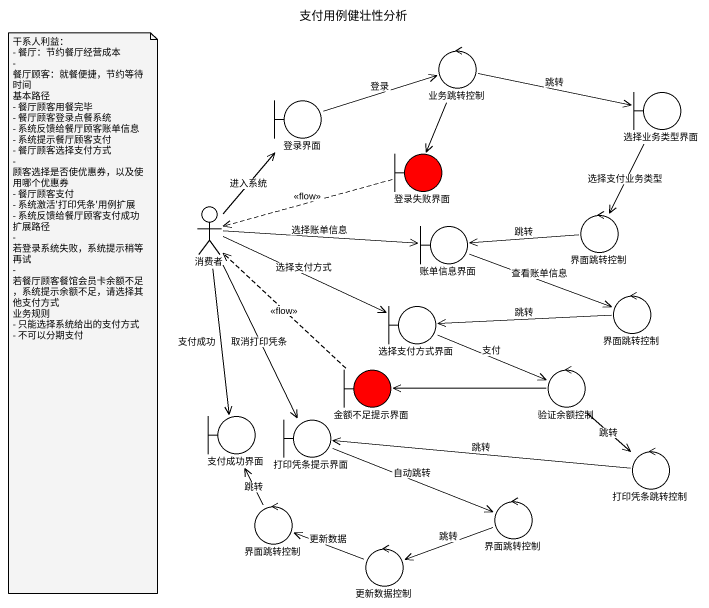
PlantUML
@startuml
title 支付用例健壮性分析
control 业务跳转控制
boundary 登录界面
boundary 选择业务类型界面
boundary 登录失败界面 #FF0000
actor 消费者
boundary 账单信息界面
control 界面跳转控制
boundary 选择支付方式界面
control "界面跳转控制" as 界面跳转控制_2
boundary 金额不足提示界面 #FF0000
control 验证余额控制
boundary 支付成功界面
boundary 打印凭条提示界面
control 打印凭条跳转控制
control "界面跳转控制" as 界面跳转控制_3
control "界面跳转控制" as 界面跳转控制_4
control 更新数据控制
业务跳转控制 -right-> 选择业务类型界面 : 跳转
业务跳转控制 --> 登录失败界面
登录界面 -right-> 业务跳转控制 : 登录
选择业务类型界面 --> 界面跳转控制 : 选择支付业务类型
登录失败界面 .left.> 消费者 : <<flow>>
消费者 -up-> 登录界面 : 进入系统
消费者 -right-> 账单信息界面 : 选择账单信息
消费者 -right-> 选择支付方式界面 : 选择支付方式
消费者 --> 支付成功界面 : 支付成功
消费者 --> 打印凭条提示界面 : 取消打印凭条
账单信息界面 -right-> 界面跳转控制_2 : 查看账单信息
界面跳转控制 -left-> 账单信息界面 : 跳转
选择支付方式界面 -right-> 验证余额控制 : 支付
界面跳转控制_2 -left-> 选择支付方式界面 : 跳转
金额不足提示界面 .up.> 消费者 : <<flow>>
验证余额控制 -left-> 金额不足提示界面
验证余额控制 --> 打印凭条跳转控制 : 跳转
打印凭条提示界面 -right-> 界面跳转控制_4 : 自动跳转
打印凭条跳转控制 -left-> 打印凭条提示界面 : 跳转
界面跳转控制_3 -up-> 支付成功界面 : 跳转
界面跳转控制_4 -left-> 更新数据控制 : 跳转
更新数据控制 -left-> 界面跳转控制_3 : 更新数据
note as N1
  干系人利益：
  - 餐厅：节约餐厅经营成本
  - 餐厅顾客：就餐便捷，节约等待时间
  基本路径
  - 餐厅顾客用餐完毕
  - 餐厅顾客登录点餐系统
  - 系统反馈给餐厅顾客账单信息
  - 系统提示餐厅顾客支付
  - 餐厅顾客选择支付方式
  - 顾客选择是否使优惠券，以及使用哪个优惠券
  - 餐厅顾客支付
  - 系统激活'打印凭条'用例扩展
  - 系统反馈给餐厅顾客支付成功
  扩展路径
  - 若登录系统失败，系统提示稍等再试
  - 若餐厅顾客餐馆会员卡余额不足，系统提示余额不足，请选择其他支付方式
  业务规则
  - 只能选择系统给出的支付方式
  - 不可以分期支付
end note
@enduml
